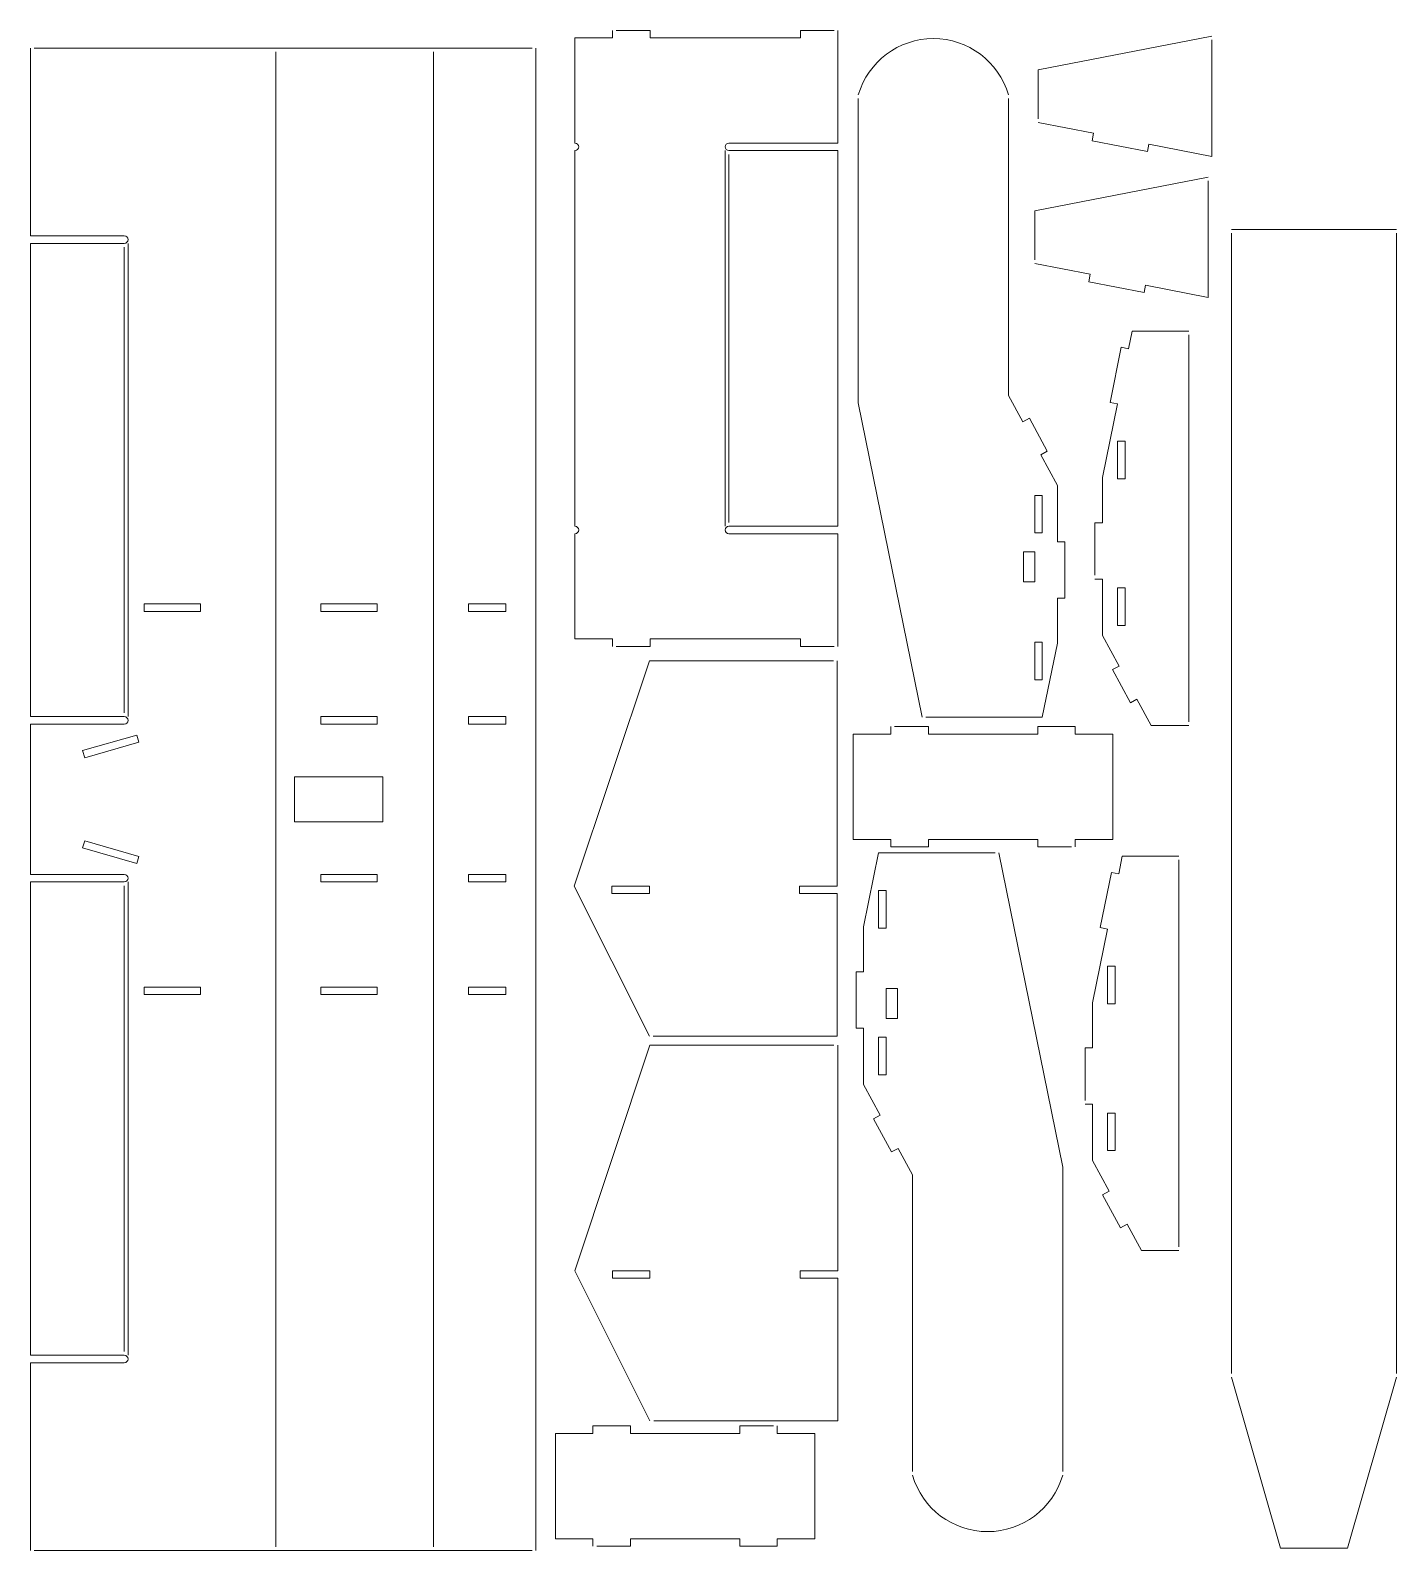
# Model space of a CAD drawing. Header units: millimetres. Extents: x 10 to 373, y 8 to 413.
import ezdxf

# ---------------------------------------------------------------- set-up
doc = ezdxf.new("R2010")
doc.units = ezdxf.units.MM
doc.layers.get('0').update_dxf_attribs({"lineweight": 18})

msp = doc.modelspace()

# ---------------------------------------------------------------- linework, layer by layer
at = {"color": 7, "lineweight": 18, "ltscale": 0.25}
for p, q in [((164.68, 410.57), (154.68, 410.57)), ((214.68, 412.57), (223.68, 412.57)), ((275.66, 309.32), (280.43, 300.52)), ((299.11, 293.21), (299.11, 303.21)), ((301.11, 303.21), (301.11, 293.21)), ((277.1, 288.78), (277.1, 278.78)), ((279.1, 278.78), (279.1, 288.78)), ((299.11, 254.13), (299.11, 264.13)), ((301.11, 264.13), (301.11, 254.13)), ((126.3, 259.88), (136.3, 259.88)), ((136.3, 257.88), (126.3, 257.88)), ((154.68, 250.57), (164.68, 250.57)), ((165.68, 248.57), (174.68, 248.57)), ((214.68, 248.57), (223.68, 248.57)), ((277.1, 249.71), (277.1, 239.71)), ((279.1, 239.71), (279.1, 249.71)), ((302.54, 233.6), (297.78, 242.39)), ((126.3, 229.88), (136.3, 229.88)), ((136.3, 227.88), (126.3, 227.88)), ((239.78, 227.22), (248.78, 227.22)), ((287.86, 227.22), (277.86, 227.22)), ((318.11, 227.52), (308.11, 227.52)), ((238.78, 225.22), (228.78, 225.22)), ((297.86, 225.22), (287.86, 225.22)), ((238.78, 197.22), (228.78, 197.22)), ((238.78, 195.22), (248.78, 195.22)), ((286.86, 195.22), (277.86, 195.22)), ((297.86, 197.22), (287.86, 197.22)), ((126.3, 187.88), (136.3, 187.88)), ((136.3, 185.88), (126.3, 185.88)), ((164.49, 184.78), (174.49, 184.78)), ((174.49, 182.78), (164.49, 182.78)), ((214.49, 184.78), (224.49, 184.78)), ((224.49, 182.78), (214.49, 182.78)), ((235.52, 183.61), (235.52, 173.61)), ((237.52, 173.61), (237.52, 183.61)), ((296.47, 153.43), (296.47, 163.43)), ((298.47, 163.43), (298.47, 153.43)), ((126.3, 157.88), (136.3, 157.88)), ((136.3, 155.88), (126.3, 155.88)), ((235.52, 144.53), (235.52, 134.53)), ((237.52, 134.53), (237.52, 144.53)), ((238.95, 114), (234.19, 122.79)), ((296.47, 114.35), (296.47, 124.35)), ((298.47, 124.35), (298.47, 114.35)), ((299.9, 93.82), (295.14, 102.61)), ((315.47, 87.73), (305.47, 87.73)), ((164.63, 82.39), (174.63, 82.39)), ((214.63, 82.39), (224.63, 82.39)), ((174.63, 80.39), (164.63, 80.39)), ((224.63, 80.39), (214.63, 80.39)), ((159.47, 41.05), (169.47, 41.05)), ((207.55, 41.05), (198.55, 41.05)), ((159.47, 39.05), (149.47, 39.05)), ((218.55, 39.05), (208.55, 39.05)), ((159.47, 11.05), (149.47, 11.05)), ((160.47, 9.05), (169.47, 9.05)), ((208.55, 9.05), (198.55, 9.05)), ((218.55, 11.05), (208.55, 11.05))]:
    msp.add_line(p, q, dxfattribs=at)
at = {"color": 7, "lineweight": 18}
for p, q in [((154.68, 410.57), (154.68, 382.57)), ((214.68, 410.57), (174.68, 410.57)), ((224.68, 382.57), (224.68, 410.57)), ((278.02, 402.04), (324.2, 411.04)), ((324.2, 410.04), (324.2, 379.04)), ((9.7, 357.88), (9.7, 407.88)), ((144.3, 7.88), (144.3, 407.88)), ((230.1, 394.4), (230.1, 313.4)), ((270.1, 315.4), (270.1, 394.4)), ((154.68, 380.57), (154.68, 280.57)), ((195.68, 382.57), (224.68, 382.57)), ((224.68, 380.57), (195.68, 380.57)), ((224.68, 280.57), (224.68, 380.57)), ((277.11, 364.49), (323.29, 373.49)), ((323.29, 372.49), (323.29, 341.49)), ((9.7, 357.88), (34.7, 357.88)), ((373.42, 359.56), (329.42, 359.56)), ((329.42, 281.74), (329.42, 358.56)), ((373.42, 281.74), (373.42, 358.56)), ((9.7, 229.88), (9.7, 355.88)), ((9.7, 355.88), (34.7, 355.88)), ((318.11, 331.52), (318.11, 228.52)), ((247.1, 229.71), (230.1, 313.4)), ((224.68, 280.57), (195.68, 280.57)), ((329.42, 281.74), (329.42, 222.38)), ((373.42, 222.38), (373.42, 281.74)), ((154.68, 278.57), (154.68, 250.57)), ((195.68, 278.57), (224.68, 278.57)), ((224.68, 250.57), (224.68, 278.57)), ((174.68, 250.57), (214.68, 250.57)), ((283.1, 249.4), (279.1, 229.71)), ((154.49, 184.78), (174.49, 244.78)), ((174.49, 244.78), (223.49, 244.78)), ((224.49, 244.78), (224.49, 184.78)), ((9.7, 229.88), (34.7, 229.88)), ((9.7, 187.88), (9.7, 227.88)), ((9.7, 227.88), (34.7, 227.88)), ((279.1, 229.71), (248.1, 229.71)), ((228.78, 197.22), (228.78, 225.22)), ((277.86, 225.22), (248.78, 225.22)), ((297.86, 197.22), (297.86, 225.22)), ((329.42, 222.38), (329.42, 139.9)), ((373.42, 222.38), (373.42, 139.9)), ((80.01, 213.88), (103.51, 213.88)), ((103.51, 201.88), (80.01, 201.88)), ((277.86, 197.22), (248.78, 197.22)), ((231.52, 173.92), (235.52, 193.61)), ((235.52, 193.61), (266.52, 193.61)), ((267.52, 193.61), (284.52, 109.92)), ((315.47, 191.73), (315.47, 88.73)), ((9.7, 187.88), (34.7, 187.88)), ((9.7, 59.88), (9.7, 185.88)), ((9.7, 185.88), (34.7, 185.88)), ((154.49, 184.78), (174.49, 144.78)), ((224.49, 182.78), (224.49, 144.78)), ((154.63, 82.39), (174.63, 142.39)), ((174.63, 142.39), (223.63, 142.39)), ((224.49, 144.78), (175.49, 144.78)), ((224.63, 142.39), (224.63, 82.39)), ((329.42, 139.9), (329.42, 55.03)), ((373.42, 139.9), (373.42, 55.03)), ((284.52, 28.92), (284.52, 109.92)), ((244.52, 107.92), (244.52, 28.92)), ((154.63, 82.39), (174.63, 42.39)), ((224.63, 80.39), (224.63, 42.39)), ((9.7, 59.88), (34.7, 59.88)), ((9.7, 7.88), (9.7, 57.88)), ((9.7, 57.88), (34.7, 57.88)), ((329.42, 54.03), (342.5, 8.53)), ((360.33, 8.53), (373.42, 54.03)), ((224.63, 42.39), (175.63, 42.39)), ((149.47, 39.05), (149.47, 11.05)), ((198.55, 39.05), (169.47, 39.05)), ((218.55, 39.05), (218.55, 11.05)), ((198.55, 11.05), (169.47, 11.05))]:
    msp.add_line(p, q, dxfattribs=at)
at = {"color": 7, "lineweight": 18, "ltscale": 0.05}
for p, q in [((164.68, 410.57), (164.68, 412.57)), ((174.68, 412.57), (174.68, 410.57)), ((214.68, 410.57), (214.68, 412.57)), ((224.68, 412.57), (224.68, 410.57)), ((292.75, 385.17), (292.36, 383.21)), ((307.47, 382.3), (307.09, 380.34)), ((291.83, 347.63), (291.45, 345.66)), ((306.56, 344.76), (306.17, 342.79)), ((300.12, 328.21), (302.08, 327.81)), ((299.11, 303.21), (301.11, 303.21)), ((301.11, 293.21), (299.11, 293.21)), ((279.1, 288.78), (277.1, 288.78)), ((293.11, 281.52), (295.11, 281.52)), ((277.1, 278.78), (279.1, 278.78)), ((283.1, 276.4), (285.1, 276.4)), ((295.11, 266.52), (293.11, 266.52)), ((299.11, 264.13), (301.11, 264.13)), ((40.01, 257.88), (40.01, 259.88)), ((55.01, 259.88), (55.01, 257.88)), ((87.01, 257.88), (87.01, 259.88)), ((102.01, 259.88), (102.01, 257.88)), ((126.3, 257.88), (126.3, 259.88)), ((136.3, 259.88), (136.3, 257.88)), ((285.1, 261.4), (283.1, 261.4)), ((301.11, 254.13), (299.11, 254.13)), ((164.68, 250.57), (164.68, 248.57)), ((174.68, 248.57), (174.68, 250.57)), ((214.68, 250.57), (214.68, 248.57)), ((224.68, 248.57), (224.68, 250.57)), ((279.1, 249.71), (277.1, 249.71)), ((277.1, 239.71), (279.1, 239.71)), ((87.01, 227.88), (87.01, 229.88)), ((102.01, 229.88), (102.01, 227.88)), ((126.3, 227.88), (126.3, 229.88)), ((136.3, 229.88), (136.3, 227.88)), ((238.78, 225.22), (238.78, 227.22)), ((248.78, 227.22), (248.78, 225.22)), ((277.86, 227.22), (277.86, 225.22)), ((287.86, 225.22), (287.86, 227.22)), ((238.78, 197.22), (238.78, 195.22)), ((248.78, 195.22), (248.78, 197.22)), ((277.86, 195.22), (277.86, 197.22)), ((287.86, 197.22), (287.86, 195.22)), ((87.01, 185.88), (87.01, 187.88)), ((102.01, 187.88), (102.01, 185.88)), ((126.3, 185.88), (126.3, 187.88)), ((136.3, 187.88), (136.3, 185.88)), ((297.48, 188.43), (299.44, 188.03)), ((164.49, 182.78), (164.49, 184.78)), ((174.49, 184.78), (174.49, 182.78)), ((214.49, 182.78), (214.49, 184.78)), ((237.52, 183.61), (235.52, 183.61)), ((235.52, 173.61), (237.52, 173.61)), ((229.52, 161.92), (231.52, 161.92)), ((296.47, 163.43), (298.47, 163.43)), ((40.01, 155.88), (40.01, 157.88)), ((55.01, 157.88), (55.01, 155.88)), ((87.01, 155.88), (87.01, 157.88)), ((102.01, 157.88), (102.01, 155.88)), ((126.3, 155.88), (126.3, 157.88)), ((136.3, 157.88), (136.3, 155.88)), ((298.47, 153.43), (296.47, 153.43)), ((231.52, 146.92), (229.52, 146.92)), ((237.52, 144.53), (235.52, 144.53)), ((290.47, 141.73), (292.47, 141.73)), ((235.52, 134.53), (237.52, 134.53)), ((292.47, 126.73), (290.47, 126.73)), ((296.47, 124.35), (298.47, 124.35)), ((298.47, 114.35), (296.47, 114.35)), ((164.63, 80.39), (164.63, 82.39)), ((174.63, 82.39), (174.63, 80.39)), ((214.63, 80.39), (214.63, 82.39)), ((159.47, 39.05), (159.47, 41.05)), ((169.47, 41.05), (169.47, 39.05)), ((198.55, 41.05), (198.55, 39.05)), ((208.55, 39.05), (208.55, 41.05)), ((159.47, 11.05), (159.47, 9.05)), ((169.47, 9.05), (169.47, 11.05)), ((198.55, 9.05), (198.55, 11.05)), ((208.55, 11.05), (208.55, 9.05))]:
    msp.add_line(p, q, dxfattribs=at)
for p, q in [((165.68, 412.57), (174.68, 412.57)), ((10.7, 407.88), (143.3, 407.88)), ((75.01, 406.88), (75.01, 8.88)), ((117.01, 8.88), (117.01, 406.88)), ((194.68, 280.57), (194.68, 380.57)), ((195.68, 281.57), (195.68, 379.57)), ((34.7, 230.88), (34.7, 354.88)), ((35.7, 355.88), (35.7, 229.88)), ((34.7, 184.88), (34.7, 60.88)), ((35.7, 59.88), (35.7, 185.88)), ((10.7, 7.88), (143.3, 7.88))]:
    msp.add_line(p, q)
at = {"color": 7, "lineweight": 18, "ltscale": 0.35}
for p, q in [((278.02, 389.04), (278.02, 402.04)), ((277.11, 351.49), (277.11, 364.49))]:
    msp.add_line(p, q, dxfattribs=at)
at = {"color": 7, "lineweight": 18, "ltscale": 0.375}
for p, q in [((278.02, 388.04), (292.75, 385.17)), ((307.09, 380.34), (292.36, 383.21)), ((277.11, 350.49), (291.83, 347.63)), ((306.17, 342.79), (291.45, 345.66)), ((297.13, 313.51), (300.12, 328.21)), ((283.1, 291.4), (283.1, 276.4)), ((293.11, 267.52), (293.11, 281.52)), ((285.1, 276.4), (285.1, 261.4)), ((40.01, 259.88), (55.01, 259.88)), ((87.01, 259.88), (102.01, 259.88)), ((55.01, 257.88), (40.01, 257.88)), ((102.01, 257.88), (87.01, 257.88)), ((87.01, 229.88), (102.01, 229.88)), ((102.01, 227.88), (87.01, 227.88)), ((87.01, 187.88), (102.01, 187.88)), ((294.49, 173.73), (297.48, 188.43)), ((102.01, 185.88), (87.01, 185.88)), ((229.52, 146.92), (229.52, 161.92)), ((40.01, 157.88), (55.01, 157.88)), ((87.01, 157.88), (102.01, 157.88)), ((55.01, 155.88), (40.01, 155.88)), ((102.01, 155.88), (87.01, 155.88)), ((231.52, 131.92), (231.52, 146.92)), ((290.47, 127.73), (290.47, 141.73))]:
    msp.add_line(p, q, dxfattribs=at)
at = {"color": 7, "lineweight": 18, "ltscale": 0.426109}
for p, q in [((307.47, 382.3), (324.2, 379.04)), ((306.56, 344.76), (323.29, 341.49))]:
    msp.add_line(p, q, dxfattribs=at)
at = {"color": 7, "lineweight": 18, "ltscale": 0.119912}
for p, q in [((302.08, 327.81), (303.03, 332.52)), ((299.44, 188.03), (300.39, 192.73))]:
    msp.add_line(p, q, dxfattribs=at)
at = {"color": 7, "lineweight": 18, "ltscale": 0.376953}
for p, q in [((303.03, 332.52), (318.11, 332.52)), ((300.39, 192.73), (315.47, 192.73))]:
    msp.add_line(p, q, dxfattribs=at)
at = {"color": 7, "lineweight": 18, "ltscale": 0.2}
for p, q in [((270.1, 315.4), (273.91, 308.36)), ((274.1, 265.78), (274.1, 273.78)), ((277.1, 273.78), (277.1, 265.78)), ((308.11, 227.52), (304.3, 234.55)), ((237.52, 149.53), (237.52, 157.53)), ((240.52, 157.53), (240.52, 149.53)), ((244.52, 107.92), (240.71, 114.95)), ((305.47, 87.73), (301.66, 94.77))]:
    msp.add_line(p, q, dxfattribs=at)
at = {"color": 7, "lineweight": 18, "ltscale": 0.5}
for p, q in [((295.11, 293.52), (299.09, 313.12)), ((292.47, 153.73), (296.45, 173.33))]:
    msp.add_line(p, q, dxfattribs=at)
at = {"color": 7, "lineweight": 18, "ltscale": 0.049999}
for p, q in [((299.09, 313.12), (297.13, 313.51)), ((280.43, 300.52), (278.67, 299.57)), ((297.78, 242.39), (299.54, 243.34)), ((296.45, 173.33), (294.49, 173.73)), ((234.19, 122.79), (235.95, 123.75)), ((295.14, 102.61), (296.9, 103.56))]:
    msp.add_line(p, q, dxfattribs=at)
at = {"color": 7, "lineweight": 18, "ltscale": 0.050001}
for p, q in [((273.91, 308.36), (275.66, 309.32)), ((304.3, 234.55), (302.54, 233.6)), ((240.71, 114.95), (238.95, 114)), ((301.66, 94.77), (299.9, 93.82))]:
    msp.add_line(p, q, dxfattribs=at)
at = {"color": 7, "lineweight": 18, "ltscale": 0.232367}
for p, q in [((278.67, 299.57), (283.1, 291.4)), ((299.54, 243.34), (295.11, 251.52)), ((235.95, 123.75), (231.52, 131.92)), ((296.9, 103.56), (292.47, 111.73))]:
    msp.add_line(p, q, dxfattribs=at)
at = {"color": 7, "lineweight": 18, "ltscale": 0.3}
for p, q in [((295.11, 281.52), (295.11, 293.52)), ((283.1, 261.4), (283.1, 249.4)), ((80.01, 213.88), (80.01, 201.88)), ((103.51, 201.88), (103.51, 213.88)), ((231.52, 161.92), (231.52, 173.92)), ((292.47, 141.73), (292.47, 153.73))]:
    msp.add_line(p, q, dxfattribs=at)
at = {"color": 7, "lineweight": 18, "ltscale": 0.075}
for p, q in [((277.1, 273.78), (274.1, 273.78)), ((274.1, 265.78), (277.1, 265.78)), ((240.52, 157.53), (237.52, 157.53)), ((237.52, 149.53), (240.52, 149.53))]:
    msp.add_line(p, q, dxfattribs=at)
at = {"color": 7, "lineweight": 18, "ltscale": 0.375001}
for p, q in [((295.11, 251.52), (295.11, 266.52)), ((38.57, 223.06), (24.15, 218.91)), ((24.15, 196.84), (38.57, 192.69)), ((292.47, 111.73), (292.47, 126.73))]:
    msp.add_line(p, q, dxfattribs=at)
at = {"color": 7, "lineweight": 18, "ltscale": 0.374999}
for p, q in [((23.6, 220.83), (38.01, 224.98)), ((38.01, 190.77), (23.6, 194.92))]:
    msp.add_line(p, q, dxfattribs=at)
at = {"color": 7, "lineweight": 18, "ltscale": 0.049922}
for p, q in [((38.01, 224.98), (38.57, 223.06)), ((24.15, 218.91), (23.6, 220.83)), ((23.6, 194.92), (24.15, 196.84)), ((38.57, 192.69), (38.01, 190.77))]:
    msp.add_line(p, q, dxfattribs=at)
at = {"color": 7, "lineweight": 18, "ltscale": 0.445956}
msp.add_line((360.33, 8.53), (342.5, 8.53), dxfattribs=at)
at = {"color": 7, "lineweight": 18}
for centre, radius, start, end in [((250.1, 389.56), 20.83, 16.2602, 163.7398), ((154.68, 381.57), 1, 270, 90), ((195.68, 381.57), 1, 90, 270), ((34.7, 356.88), 1, 270, 90), ((154.68, 279.57), 1, 270, 90), ((195.68, 279.57), 1, 90, 270), ((34.7, 228.88), 1, 270, 90), ((34.7, 186.88), 1, 270, 90), ((34.7, 58.88), 1, 270, 90), ((264.52, 33.75), 20.83, 196.2602, 343.7398)]:
    msp.add_arc(centre, radius, start, end, dxfattribs=at)

doc.saveas('drawing.dxf')
